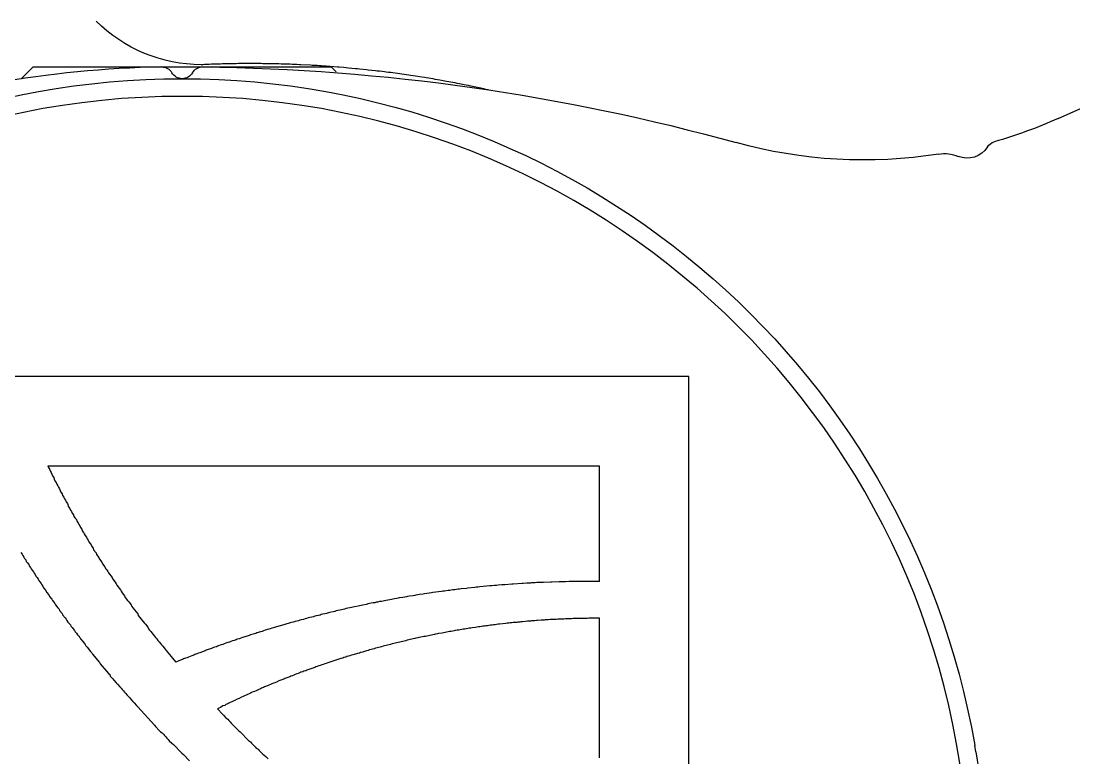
# Model space of a CAD drawing. Header units: millimetres. Extents: x -83618 to -12593, y -3271 to 55593.
# Drawn here: x -14522.22 to -14504.55, y -2836.88 to -2824.51 of the extents above; entities that cross this region are included whole.
import ezdxf

# ---------------------------------------------------------------- set-up
doc = ezdxf.new("R2010")
doc.units = ezdxf.units.MM

# ---------------------------------------------------------------- blocks, each defined once
blk = doc.blocks.new('ALUMINTECHNO-NEW-2AH67-ANKERS$3', base_point=(-108.517044, -515.146592))
at = {"color": 7, "linetype": 'Continuous'}
for p, q in [((-80.166977, -479.102097), (-72.01451, -460.839093)), ((-90.79714, -480.481188), (-90.681681, -480.500232)), ((-101.497141, -485.300181), (-84.49714, -485.300181)), ((-84.49714, -485.300181), (-84.49714, -502.300182)), ((-88.552034, -486.799756), (-90.896837, -486.799756)), ((-88.552221, -486.90637), (-88.553221, -486.92637)), ((-88.553221, -486.92637), (-88.553221, -486.97637)), ((-88.552221, -486.79637), (-88.552221, -486.90637)), ((-87.935221, -486.79637), (-87.935221, -486.82637)), ((-87.935221, -486.82637), (-87.934221, -486.85637)), ((-85.997118, -486.799756), (-87.934951, -486.799756)), ((-87.934221, -486.85637), (-87.934221, -487.05637)), ((-85.997118, -496.055376), (-85.997118, -486.799756)), ((-88.555221, -487.10637), (-88.557221, -487.16637)), ((-88.554221, -487.05637), (-88.555221, -487.08637)), ((-88.555221, -487.08637), (-88.555221, -487.10637)), ((-88.553221, -486.97637), (-88.554221, -487.00637)), ((-88.554221, -487.00637), (-88.554221, -487.05637)), ((-87.934221, -487.05637), (-87.935221, -487.08637)), ((-87.935221, -487.08637), (-87.935221, -487.16637)), ((-88.561221, -487.28637), (-88.563221, -487.34637)), ((-88.560221, -487.26637), (-88.561221, -487.28637)), ((-88.559221, -487.23637), (-88.560221, -487.26637)), ((-88.558221, -487.21637), (-88.559221, -487.23637)), ((-88.557221, -487.18637), (-88.558221, -487.21637)), ((-88.557221, -487.16637), (-88.557221, -487.18637)), ((-87.937221, -487.30637), (-87.939221, -487.36637)), ((-87.936221, -487.25637), (-87.937221, -487.28637)), ((-87.937221, -487.28637), (-87.937221, -487.30637)), ((-87.935221, -487.16637), (-87.936221, -487.19637)), ((-87.936221, -487.19637), (-87.936221, -487.25637)), ((-88.568221, -487.46637), (-88.569221, -487.49637)), ((-88.567221, -487.44637), (-88.568221, -487.46637)), ((-88.566221, -487.41637), (-88.567221, -487.44637)), ((-88.565221, -487.39637), (-88.566221, -487.41637)), ((-88.564221, -487.36637), (-88.565221, -487.39637)), ((-88.563221, -487.34637), (-88.564221, -487.36637)), ((-87.941221, -487.47637), (-87.945221, -487.59637)), ((-87.940221, -487.42637), (-87.941221, -487.44637)), ((-87.941221, -487.44637), (-87.941221, -487.47637)), ((-87.939221, -487.39637), (-87.940221, -487.42637)), ((-87.939221, -487.36637), (-87.939221, -487.39637)), ((-88.578221, -487.65637), (-88.580221, -487.67637)), ((-88.576221, -487.62637), (-88.578221, -487.65637)), ((-88.575221, -487.59637), (-88.576221, -487.62637)), ((-88.573221, -487.57637), (-88.575221, -487.59637)), ((-88.572221, -487.54637), (-88.573221, -487.57637)), ((-88.571221, -487.52637), (-88.572221, -487.54637)), ((-88.569221, -487.49637), (-88.571221, -487.52637)), ((-87.946221, -487.61637), (-87.950221, -487.73637)), ((-87.945221, -487.59637), (-87.946221, -487.61637)), ((-88.590221, -487.83637), (-88.592221, -487.85637)), ((-88.586221, -487.77637), (-88.590221, -487.83637)), ((-88.585221, -487.75637), (-88.586221, -487.77637)), ((-88.583221, -487.72637), (-88.585221, -487.75637)), ((-88.581221, -487.70637), (-88.583221, -487.72637)), ((-88.580221, -487.67637), (-88.581221, -487.70637)), ((-87.953221, -487.78637), (-87.955221, -487.84637)), ((-87.952221, -487.76637), (-87.953221, -487.78637)), ((-87.950221, -487.73637), (-87.952221, -487.76637)), ((-88.604221, -488.00637), (-88.606221, -488.03637)), ((-88.602221, -487.98637), (-88.604221, -488.00637)), ((-88.600221, -487.95637), (-88.602221, -487.98637)), ((-88.598221, -487.93637), (-88.600221, -487.95637)), ((-88.596221, -487.90637), (-88.598221, -487.93637)), ((-88.594221, -487.88637), (-88.596221, -487.90637)), ((-88.592221, -487.85637), (-88.594221, -487.88637)), ((-87.964221, -488.01637), (-87.968221, -488.07637)), ((-87.963221, -487.98637), (-87.964221, -488.01637)), ((-87.961221, -487.95637), (-87.963221, -487.98637)), ((-87.960221, -487.93637), (-87.961221, -487.95637)), ((-87.958221, -487.90637), (-87.960221, -487.93637)), ((-87.957221, -487.87637), (-87.958221, -487.90637)), ((-87.955221, -487.84637), (-87.957221, -487.87637)), ((-88.621221, -488.18637), (-88.623221, -488.21637)), ((-88.618221, -488.16637), (-88.621221, -488.18637)), ((-88.616221, -488.13637), (-88.618221, -488.16637)), ((-88.613221, -488.11637), (-88.616221, -488.13637)), ((-88.611221, -488.08637), (-88.613221, -488.11637)), ((-88.606221, -488.03637), (-88.611221, -488.08637)), ((-87.969221, -488.09637), (-87.979221, -488.24637)), ((-87.968221, -488.07637), (-87.969221, -488.09637)), ((-88.640221, -488.36637), (-88.651221, -488.47637)), ((-88.637221, -488.34637), (-88.640221, -488.36637)), ((-88.634221, -488.31637), (-88.637221, -488.34637)), ((-88.631221, -488.29637), (-88.634221, -488.31637)), ((-88.629221, -488.26637), (-88.631221, -488.29637)), ((-88.626221, -488.24637), (-88.629221, -488.26637)), ((-88.623221, -488.21637), (-88.626221, -488.24637)), ((-87.981221, -488.26637), (-87.989221, -488.38637)), ((-87.979221, -488.24637), (-87.981221, -488.26637)), ((-88.661221, -488.54637), (-88.664221, -488.57637)), ((-88.658221, -488.52637), (-88.661221, -488.54637)), ((-88.654221, -488.49637), (-88.658221, -488.52637)), ((-88.651221, -488.47637), (-88.654221, -488.49637)), ((-88.001221, -488.52637), (-88.003221, -488.55637)), ((-87.998221, -488.49637), (-88.001221, -488.52637)), ((-87.994221, -488.43637), (-87.998221, -488.49637)), ((-87.989221, -488.38637), (-87.994221, -488.43637)), ((-88.684221, -488.72637), (-88.688221, -488.75637)), ((-88.681221, -488.70637), (-88.684221, -488.72637)), ((-88.677221, -488.67637), (-88.681221, -488.70637)), ((-88.674221, -488.65637), (-88.677221, -488.67637)), ((-88.670221, -488.62637), (-88.674221, -488.65637)), ((-88.667221, -488.59637), (-88.670221, -488.62637)), ((-88.664221, -488.57637), (-88.667221, -488.59637)), ((-88.010221, -488.63637), (-88.027221, -488.80637)), ((-88.008221, -488.60637), (-88.010221, -488.63637)), ((-88.003221, -488.55637), (-88.008221, -488.60637)), ((-79.684221, -488.66637), (-79.676221, -488.70637)), ((-79.676221, -488.70637), (-79.668221, -488.73637)), ((-88.706221, -488.87637), (-88.714221, -488.93637)), ((-88.702221, -488.85637), (-88.706221, -488.87637)), ((-88.698221, -488.82637), (-88.702221, -488.85637)), ((-88.695221, -488.80637), (-88.698221, -488.82637)), ((-88.691221, -488.77637), (-88.695221, -488.80637)), ((-88.688221, -488.75637), (-88.691221, -488.77637)), ((-88.035221, -488.88637), (-88.047221, -489.00637)), ((-88.032221, -488.86637), (-88.035221, -488.88637)), ((-88.029221, -488.83637), (-88.032221, -488.86637)), ((-88.027221, -488.80637), (-88.029221, -488.83637)), ((-79.668221, -488.73637), (-79.652221, -488.81637)), ((-79.652221, -488.81637), (-79.644221, -488.84637)), ((-79.644221, -488.84637), (-79.628221, -488.92637)), ((-88.734221, -489.05637), (-88.738221, -489.08637)), ((-88.729221, -489.03637), (-88.734221, -489.05637)), ((-88.725221, -489.00637), (-88.729221, -489.03637)), ((-88.721221, -488.98637), (-88.725221, -489.00637)), ((-88.717221, -488.95637), (-88.721221, -488.98637)), ((-88.714221, -488.93637), (-88.717221, -488.95637)), ((-88.051221, -489.02637), (-88.060221, -489.11637)), ((-88.047221, -489.00637), (-88.051221, -489.02637)), ((-79.628221, -488.92637), (-79.621221, -488.95637)), ((-79.621221, -488.95637), (-79.613221, -488.99637)), ((-79.613221, -488.99637), (-79.606221, -489.03637)), ((-79.606221, -489.03637), (-79.598221, -489.06637)), ((-79.598221, -489.06637), (-79.584221, -489.14637)), ((-88.763221, -489.23637), (-88.768221, -489.26637)), ((-88.759221, -489.21637), (-88.763221, -489.23637)), ((-88.755221, -489.18637), (-88.759221, -489.21637)), ((-88.750221, -489.15637), (-88.755221, -489.18637)), ((-88.746221, -489.13637), (-88.750221, -489.15637)), ((-88.742221, -489.10637), (-88.746221, -489.13637)), ((-88.738221, -489.08637), (-88.742221, -489.10637)), ((-88.077221, -489.25637), (-88.081221, -489.28637)), ((-88.074221, -489.22637), (-88.077221, -489.25637)), ((-88.070221, -489.19637), (-88.074221, -489.22637)), ((-88.067221, -489.16637), (-88.070221, -489.19637)), ((-88.064221, -489.14637), (-88.067221, -489.16637)), ((-88.060221, -489.11637), (-88.064221, -489.14637)), ((-79.584221, -489.14637), (-79.576221, -489.18637)), ((-79.576221, -489.18637), (-79.569221, -489.21637)), ((-79.569221, -489.21637), (-79.555221, -489.29637)), ((-88.796221, -489.41637), (-88.800221, -489.43637)), ((-88.791221, -489.38637), (-88.796221, -489.41637)), ((-88.786221, -489.36637), (-88.791221, -489.38637)), ((-88.782221, -489.33637), (-88.786221, -489.36637)), ((-88.777221, -489.31637), (-88.782221, -489.33637)), ((-88.772221, -489.28637), (-88.777221, -489.31637)), ((-88.768221, -489.26637), (-88.772221, -489.28637)), ((-88.099221, -489.42637), (-88.103221, -489.44637)), ((-88.096221, -489.39637), (-88.099221, -489.42637)), ((-88.088221, -489.33637), (-88.096221, -489.39637)), ((-88.085221, -489.30637), (-88.088221, -489.33637)), ((-88.081221, -489.28637), (-88.085221, -489.30637)), ((-79.555221, -489.29637), (-79.548221, -489.32637)), ((-79.548221, -489.32637), (-79.542221, -489.36637)), ((-79.542221, -489.36637), (-79.528221, -489.44637)), ((-88.830221, -489.59637), (-88.835221, -489.61637)), ((-88.825221, -489.56637), (-88.830221, -489.59637)), ((-88.820221, -489.54637), (-88.825221, -489.56637)), ((-88.815221, -489.51637), (-88.820221, -489.54637)), ((-88.810221, -489.49637), (-88.815221, -489.51637)), ((-88.800221, -489.43637), (-88.810221, -489.49637)), ((-88.123221, -489.59637), (-88.127221, -489.61637)), ((-88.103221, -489.44637), (-88.123221, -489.59637)), ((-79.528221, -489.44637), (-79.522221, -489.47637)), ((-79.522221, -489.47637), (-79.515221, -489.51637)), ((-79.515221, -489.51637), (-79.509221, -489.55637)), ((-79.509221, -489.55637), (-79.502221, -489.58637)), ((-79.502221, -489.58637), (-79.484221, -489.70637)), ((-88.867221, -489.76637), (-88.872221, -489.79637)), ((-88.861221, -489.74637), (-88.867221, -489.76637)), ((-88.856221, -489.71637), (-88.861221, -489.74637)), ((-88.851221, -489.69637), (-88.856221, -489.71637)), ((-88.845221, -489.66637), (-88.851221, -489.69637)), ((-88.840221, -489.64637), (-88.845221, -489.66637)), ((-88.835221, -489.61637), (-88.840221, -489.64637)), ((-88.148221, -489.75637), (-88.156221, -489.81637)), ((-88.143221, -489.73637), (-88.148221, -489.75637)), ((-88.127221, -489.61637), (-88.143221, -489.73637)), ((-79.484221, -489.70637), (-79.478221, -489.73637)), ((-79.478221, -489.73637), (-79.466221, -489.81637)), ((-88.906221, -489.94637), (-88.911221, -489.97637)), ((-88.900221, -489.92637), (-88.906221, -489.94637)), ((-88.894221, -489.89637), (-88.900221, -489.92637)), ((-88.889221, -489.87637), (-88.894221, -489.89637)), ((-88.883221, -489.84637), (-88.889221, -489.87637)), ((-88.878221, -489.82637), (-88.883221, -489.84637)), ((-88.872221, -489.79637), (-88.878221, -489.82637)), ((-88.174221, -489.92637), (-88.184221, -489.98637)), ((-88.170221, -489.89637), (-88.174221, -489.92637)), ((-88.165221, -489.87637), (-88.170221, -489.89637)), ((-88.161221, -489.84637), (-88.165221, -489.87637)), ((-88.156221, -489.81637), (-88.161221, -489.84637)), ((-79.466221, -489.81637), (-79.460221, -489.84637)), ((-79.460221, -489.84637), (-79.454221, -489.88637)), ((-79.454221, -489.88637), (-79.449221, -489.92637)), ((-79.449221, -489.92637), (-79.443221, -489.96637)), ((-88.947221, -490.12637), (-88.953221, -490.14637)), ((-88.941221, -490.09637), (-88.947221, -490.12637)), ((-88.935221, -490.07637), (-88.941221, -490.09637)), ((-88.929221, -490.04637), (-88.935221, -490.07637)), ((-88.923221, -490.02637), (-88.929221, -490.04637)), ((-88.917221, -489.99637), (-88.923221, -490.02637)), ((-88.911221, -489.97637), (-88.917221, -489.99637)), ((-88.202221, -490.09637), (-88.212221, -490.15637)), ((-88.198221, -490.06637), (-88.202221, -490.09637)), ((-88.193221, -490.03637), (-88.198221, -490.06637)), ((-88.188221, -490.01637), (-88.193221, -490.03637)), ((-88.184221, -489.98637), (-88.188221, -490.01637)), ((-79.443221, -489.96637), (-79.438221, -489.99637)), ((-79.438221, -489.99637), (-79.432221, -490.03637)), ((-79.432221, -490.03637), (-79.422221, -490.11637)), ((-79.422221, -490.11637), (-79.416221, -490.14637)), ((-88.991221, -490.30637), (-88.997221, -490.32637)), ((-88.984221, -490.27637), (-88.991221, -490.30637)), ((-88.978221, -490.24637), (-88.984221, -490.27637)), ((-88.972221, -490.22637), (-88.978221, -490.24637)), ((-88.965221, -490.19637), (-88.972221, -490.22637)), ((-88.959221, -490.17637), (-88.965221, -490.19637)), ((-88.953221, -490.14637), (-88.959221, -490.17637)), ((-88.242221, -490.31637), (-88.248221, -490.34637)), ((-88.237221, -490.28637), (-88.242221, -490.31637)), ((-88.232221, -490.26637), (-88.237221, -490.28637)), ((-88.217221, -490.17637), (-88.232221, -490.26637)), ((-88.212221, -490.15637), (-88.217221, -490.17637)), ((-79.416221, -490.14637), (-79.401221, -490.26637)), ((-79.401221, -490.26637), (-79.396221, -490.29637)), ((-79.396221, -490.29637), (-79.392221, -490.33637)), ((-89.037221, -490.47637), (-89.043221, -490.50637)), ((-89.030221, -490.45637), (-89.037221, -490.47637)), ((-89.023221, -490.42637), (-89.030221, -490.45637)), ((-89.017221, -490.40637), (-89.023221, -490.42637)), ((-89.010221, -490.37637), (-89.017221, -490.40637)), ((-89.003221, -490.35637), (-89.010221, -490.37637)), ((-88.997221, -490.32637), (-89.003221, -490.35637)), ((-88.274221, -490.48637), (-88.280221, -490.51637)), ((-88.269221, -490.45637), (-88.274221, -490.48637)), ((-88.263221, -490.42637), (-88.269221, -490.45637)), ((-88.258221, -490.40637), (-88.263221, -490.42637)), ((-88.248221, -490.34637), (-88.258221, -490.40637)), ((-79.392221, -490.33637), (-79.387221, -490.37637)), ((-79.387221, -490.37637), (-79.382221, -490.40637)), ((-79.382221, -490.40637), (-79.378221, -490.44637)), ((-79.378221, -490.44637), (-79.373221, -490.48637)), ((-79.373221, -490.48637), (-79.369221, -490.52637)), ((-89.085221, -490.65637), (-89.092221, -490.67637)), ((-89.078221, -490.62637), (-89.085221, -490.65637)), ((-89.071221, -490.60637), (-89.078221, -490.62637)), ((-89.064221, -490.57637), (-89.071221, -490.60637)), ((-89.057221, -490.55637), (-89.064221, -490.57637)), ((-89.050221, -490.52637), (-89.057221, -490.55637)), ((-89.043221, -490.50637), (-89.050221, -490.52637)), ((-88.307221, -490.65637), (-88.313221, -490.68637)), ((-88.302221, -490.62637), (-88.307221, -490.65637)), ((-88.296221, -490.59637), (-88.302221, -490.62637)), ((-88.291221, -490.56637), (-88.296221, -490.59637)), ((-88.285221, -490.54637), (-88.291221, -490.56637)), ((-88.280221, -490.51637), (-88.285221, -490.54637)), ((-79.369221, -490.52637), (-79.364221, -490.55637)), ((-79.364221, -490.55637), (-79.352221, -490.67637)), ((-89.136221, -490.82637), (-89.143221, -490.85637)), ((-89.128221, -490.80637), (-89.136221, -490.82637)), ((-89.121221, -490.77637), (-89.128221, -490.80637)), ((-89.114221, -490.75637), (-89.121221, -490.77637)), ((-89.106221, -490.72637), (-89.114221, -490.75637)), ((-89.099221, -490.70637), (-89.106221, -490.72637)), ((-89.092221, -490.67637), (-89.099221, -490.70637)), ((-88.348221, -490.84637), (-88.360221, -490.90637)), ((-88.342221, -490.82637), (-88.348221, -490.84637)), ((-88.336221, -490.79637), (-88.342221, -490.82637)), ((-88.331221, -490.76637), (-88.336221, -490.79637)), ((-88.319221, -490.70637), (-88.331221, -490.76637)), ((-88.313221, -490.68637), (-88.319221, -490.70637)), ((-79.352221, -490.67637), (-79.348221, -490.70637)), ((-79.348221, -490.70637), (-79.336221, -490.82637)), ((-79.336221, -490.82637), (-79.332221, -490.85637)), ((-89.189221, -491.00637), (-89.196221, -491.03637)), ((-89.181221, -490.98637), (-89.189221, -491.00637)), ((-89.173221, -490.95637), (-89.181221, -490.98637)), ((-89.166221, -490.93637), (-89.173221, -490.95637)), ((-89.150221, -490.87637), (-89.166221, -490.93637)), ((-89.143221, -490.85637), (-89.150221, -490.87637)), ((-88.373221, -490.95637), (-88.391221, -491.04637)), ((-88.367221, -490.93637), (-88.373221, -490.95637)), ((-88.360221, -490.90637), (-88.367221, -490.93637)), ((-79.332221, -490.85637), (-79.329221, -490.89637)), ((-79.329221, -490.89637), (-79.318221, -491.00637)), ((-79.318221, -491.00637), (-79.315221, -491.04637)), ((-89.244221, -491.18637), (-89.252221, -491.20637)), ((-89.236221, -491.15637), (-89.244221, -491.18637)), ((-89.228221, -491.13637), (-89.236221, -491.15637)), ((-89.220221, -491.10637), (-89.228221, -491.13637)), ((-89.212221, -491.08637), (-89.220221, -491.10637)), ((-89.204221, -491.05637), (-89.212221, -491.08637)), ((-89.196221, -491.03637), (-89.204221, -491.05637)), ((-88.424221, -491.18637), (-88.430221, -491.21637)), ((-88.417221, -491.15637), (-88.424221, -491.18637)), ((-88.411221, -491.12637), (-88.417221, -491.15637)), ((-88.404221, -491.09637), (-88.411221, -491.12637)), ((-88.398221, -491.07637), (-88.404221, -491.09637)), ((-88.391221, -491.04637), (-88.398221, -491.07637)), ((-79.315221, -491.04637), (-79.311221, -491.08637)), ((-79.311221, -491.08637), (-79.305221, -491.16637)), ((-79.305221, -491.16637), (-79.302221, -491.19637)), ((-79.302221, -491.19637), (-79.293221, -491.31637)), ((-89.302221, -491.35637), (-89.310221, -491.38637)), ((-89.293221, -491.33637), (-89.302221, -491.35637)), ((-89.285221, -491.30637), (-89.293221, -491.33637)), ((-89.277221, -491.28637), (-89.285221, -491.30637)), ((-89.268221, -491.25637), (-89.277221, -491.28637)), ((-89.260221, -491.23637), (-89.268221, -491.25637)), ((-89.252221, -491.20637), (-89.260221, -491.23637)), ((-88.470221, -491.37637), (-88.491221, -491.46637)), ((-88.464221, -491.34637), (-88.470221, -491.37637)), ((-88.457221, -491.32637), (-88.464221, -491.34637)), ((-88.443221, -491.26637), (-88.457221, -491.32637)), ((-88.437221, -491.23637), (-88.443221, -491.26637)), ((-88.430221, -491.21637), (-88.437221, -491.23637)), ((-79.384667, -491.214944), (-79.29943, -491.300181)), ((-79.29943, -496.300181), (-79.29943, -491.300181)), ((-79.293221, -491.31637), (-79.291221, -491.34637)), ((-79.291221, -491.34637), (-79.288221, -491.38637)), ((-89.362221, -491.53637), (-89.370221, -491.55637)), ((-89.353221, -491.50637), (-89.362221, -491.53637)), ((-89.344221, -491.48637), (-89.353221, -491.50637)), ((-89.336221, -491.45637), (-89.344221, -491.48637)), ((-89.327221, -491.43637), (-89.336221, -491.45637)), ((-89.318221, -491.40637), (-89.327221, -491.43637)), ((-89.310221, -491.38637), (-89.318221, -491.40637)), ((-88.498221, -491.48637), (-88.519221, -491.57637)), ((-88.491221, -491.46637), (-88.498221, -491.48637)), ((-79.288221, -491.38637), (-79.286221, -491.42637)), ((-79.286221, -491.42637), (-79.283221, -491.46637)), ((-79.283221, -491.46637), (-79.281221, -491.49637)), ((-79.281221, -491.49637), (-79.278221, -491.53637)), ((-79.278221, -491.53637), (-79.274221, -491.61637)), ((-89.433221, -491.72637), (-89.442221, -491.75637)), ((-89.424221, -491.70637), (-89.433221, -491.72637)), ((-89.415221, -491.67637), (-89.424221, -491.70637)), ((-89.406221, -491.65637), (-89.415221, -491.67637)), ((-89.397221, -491.62637), (-89.406221, -491.65637)), ((-89.388221, -491.60637), (-89.397221, -491.62637)), ((-89.379221, -491.57637), (-89.388221, -491.60637)), ((-89.370221, -491.55637), (-89.379221, -491.57637)), ((-88.556221, -491.71637), (-88.563221, -491.73637)), ((-88.548221, -491.68637), (-88.556221, -491.71637)), ((-88.527221, -491.59637), (-88.548221, -491.68637)), ((-88.519221, -491.57637), (-88.527221, -491.59637)), ((-79.274221, -491.61637), (-79.272221, -491.64637)), ((-79.272221, -491.64637), (-79.264221, -491.80637)), ((-89.498221, -491.90637), (-89.507221, -491.92637)), ((-89.488221, -491.87637), (-89.498221, -491.90637)), ((-89.479221, -491.85637), (-89.488221, -491.87637)), ((-89.470221, -491.82637), (-89.479221, -491.85637)), ((-89.460221, -491.80637), (-89.470221, -491.82637)), ((-89.451221, -491.77637), (-89.460221, -491.80637)), ((-89.442221, -491.75637), (-89.451221, -491.77637)), ((-88.609221, -491.90637), (-88.616221, -491.93637)), ((-88.593221, -491.84637), (-88.609221, -491.90637)), ((-88.586221, -491.82637), (-88.593221, -491.84637)), ((-88.578221, -491.79637), (-88.586221, -491.82637)), ((-88.571221, -491.76637), (-88.578221, -491.79637)), ((-88.563221, -491.73637), (-88.571221, -491.76637)), ((-79.264221, -491.80637), (-79.262221, -491.83637)), ((-79.262221, -491.83637), (-79.261221, -491.87637)), ((-79.261221, -491.87637), (-79.259221, -491.91637)), ((-89.565221, -492.07637), (-89.574221, -492.09637)), ((-89.555221, -492.04637), (-89.565221, -492.07637)), ((-89.545221, -492.02637), (-89.555221, -492.04637)), ((-89.536221, -491.99637), (-89.545221, -492.02637)), ((-89.526221, -491.97637), (-89.536221, -491.99637)), ((-89.517221, -491.95637), (-89.526221, -491.97637)), ((-89.507221, -491.92637), (-89.517221, -491.95637)), ((-88.656221, -492.07637), (-88.664221, -492.09637)), ((-88.632221, -491.98637), (-88.656221, -492.07637)), ((-88.624221, -491.96637), (-88.632221, -491.98637)), ((-88.616221, -491.93637), (-88.624221, -491.96637)), ((-79.259221, -491.91637), (-79.258221, -491.95637)), ((-79.258221, -491.95637), (-79.256221, -491.98637)), ((-79.256221, -491.98637), (-79.253221, -492.10637)), ((-89.634221, -492.24637), (-89.644221, -492.26637)), ((-89.624221, -492.21637), (-89.634221, -492.24637)), ((-89.604221, -492.17637), (-89.624221, -492.21637)), ((-89.594221, -492.14637), (-89.604221, -492.17637)), ((-89.584221, -492.12637), (-89.594221, -492.14637)), ((-89.574221, -492.09637), (-89.584221, -492.12637)), ((-88.704221, -492.23637), (-88.712221, -492.26637)), ((-88.696221, -492.21637), (-88.704221, -492.23637)), ((-88.664221, -492.09637), (-88.696221, -492.21637)), ((-79.253221, -492.10637), (-79.251221, -492.13637)), ((-79.251221, -492.13637), (-79.250221, -492.17637)), ((-79.250221, -492.17637), (-79.250221, -492.21637)), ((-79.250221, -492.21637), (-79.248221, -492.29637)), ((-90.872221, -492.39637), (-90.912221, -492.35637)), ((-90.852221, -492.42637), (-90.872221, -492.39637)), ((-90.832221, -492.44637), (-90.852221, -492.42637)), ((-89.716221, -492.43637), (-89.726221, -492.46637)), ((-89.705221, -492.41637), (-89.716221, -492.43637)), ((-89.695221, -492.38637), (-89.705221, -492.41637)), ((-89.685221, -492.36637), (-89.695221, -492.38637)), ((-89.674221, -492.34637), (-89.685221, -492.36637)), ((-89.664221, -492.31637), (-89.674221, -492.34637)), ((-89.654221, -492.29637), (-89.664221, -492.31637)), ((-89.644221, -492.26637), (-89.654221, -492.29637)), ((-88.763221, -492.43637), (-88.772221, -492.45637)), ((-88.754221, -492.40637), (-88.763221, -492.43637)), ((-88.738221, -492.34637), (-88.754221, -492.40637)), ((-88.729221, -492.32637), (-88.738221, -492.34637)), ((-88.721221, -492.29637), (-88.729221, -492.32637)), ((-88.712221, -492.26637), (-88.721221, -492.29637)), ((-79.248221, -492.29637), (-79.247221, -492.32637)), ((-79.247221, -492.32637), (-79.247221, -492.36637)), ((-79.247221, -492.36637), (-79.246221, -492.40637)), ((-79.246221, -492.40637), (-79.246221, -492.44637)), ((-90.811221, -492.46637), (-90.832221, -492.44637)), ((-90.771221, -492.50637), (-90.811221, -492.46637)), ((-90.750221, -492.52637), (-90.771221, -492.50637)), ((-90.730221, -492.55637), (-90.750221, -492.52637)), ((-90.709221, -492.57637), (-90.730221, -492.55637)), ((-90.689221, -492.59637), (-90.709221, -492.57637)), ((-90.647221, -492.63637), (-90.689221, -492.59637)), ((-89.790221, -492.60637), (-89.801221, -492.63637)), ((-89.779221, -492.58637), (-89.790221, -492.60637)), ((-89.768221, -492.55637), (-89.779221, -492.58637)), ((-89.758221, -492.53637), (-89.768221, -492.55637)), ((-89.747221, -492.51637), (-89.758221, -492.53637)), ((-89.737221, -492.48637), (-89.747221, -492.51637)), ((-89.726221, -492.46637), (-89.737221, -492.48637)), ((-88.806221, -492.56637), (-88.833221, -492.65637)), ((-88.798221, -492.54637), (-88.806221, -492.56637)), ((-88.780221, -492.48637), (-88.798221, -492.54637)), ((-88.772221, -492.45637), (-88.780221, -492.48637)), ((-79.246221, -492.44637), (-79.245221, -492.47637)), ((-79.245221, -492.47637), (-79.245221, -492.55637)), ((-79.245221, -492.55637), (-79.244221, -492.59637)), ((-79.244221, -492.59637), (-79.244221, -492.70637)), ((-90.627221, -492.65637), (-90.647221, -492.63637)), ((-90.606221, -492.68637), (-90.627221, -492.65637)), ((-90.459221, -492.82637), (-90.606221, -492.68637)), ((-89.866221, -492.77637), (-89.877221, -492.80637)), ((-89.855221, -492.75637), (-89.866221, -492.77637)), ((-89.844221, -492.72637), (-89.855221, -492.75637)), ((-89.833221, -492.70637), (-89.844221, -492.72637)), ((-89.822221, -492.67637), (-89.833221, -492.70637)), ((-89.811221, -492.65637), (-89.822221, -492.67637)), ((-89.801221, -492.63637), (-89.811221, -492.65637)), ((-88.878221, -492.78637), (-88.896221, -492.84637)), ((-88.869221, -492.76637), (-88.878221, -492.78637)), ((-88.842221, -492.67637), (-88.869221, -492.76637)), ((-88.833221, -492.65637), (-88.842221, -492.67637)), ((-79.244221, -492.70637), (-79.245221, -492.74637)), ((-79.245221, -492.74637), (-79.245221, -492.85637)), ((-90.438221, -492.85637), (-90.459221, -492.82637)), ((-90.375221, -492.91637), (-90.438221, -492.85637)), ((-90.353221, -492.93637), (-90.375221, -492.91637)), ((-90.311221, -492.97637), (-90.353221, -492.93637)), ((-89.956221, -492.96637), (-89.967221, -492.99637)), ((-89.945221, -492.94637), (-89.956221, -492.96637)), ((-89.933221, -492.91637), (-89.945221, -492.94637)), ((-89.911221, -492.87637), (-89.933221, -492.91637)), ((-89.899221, -492.84637), (-89.911221, -492.87637)), ((-89.877221, -492.80637), (-89.899221, -492.84637)), ((-88.934221, -492.95637), (-88.943221, -492.98637)), ((-88.924221, -492.92637), (-88.934221, -492.95637)), ((-88.915221, -492.89637), (-88.924221, -492.92637)), ((-88.906221, -492.87637), (-88.915221, -492.89637)), ((-88.896221, -492.84637), (-88.906221, -492.87637)), ((-79.247221, -492.96637), (-79.249221, -493.04637)), ((-79.246221, -492.93637), (-79.247221, -492.96637)), ((-79.245221, -492.85637), (-79.246221, -492.89637)), ((-79.246221, -492.89637), (-79.246221, -492.93637)), ((-90.289221, -492.99637), (-90.311221, -492.97637)), ((-90.268221, -493.01637), (-90.289221, -492.99637)), ((-90.246221, -493.03637), (-90.268221, -493.01637)), ((-90.225221, -493.06637), (-90.246221, -493.03637)), ((-90.181221, -493.10637), (-90.225221, -493.06637)), ((-90.160221, -493.12637), (-90.181221, -493.10637)), ((-90.072221, -493.20637), (-90.160221, -493.12637)), ((-90.025221, -493.11637), (-90.049221, -493.15637)), ((-90.014221, -493.08637), (-90.025221, -493.11637)), ((-90.002221, -493.06637), (-90.014221, -493.08637)), ((-89.990221, -493.03637), (-90.002221, -493.06637)), ((-89.979221, -493.01637), (-89.990221, -493.03637)), ((-89.967221, -492.99637), (-89.979221, -493.01637)), ((-88.991221, -493.11637), (-89.000221, -493.14637)), ((-88.981221, -493.09637), (-88.991221, -493.11637)), ((-88.971221, -493.06637), (-88.981221, -493.09637)), ((-88.962221, -493.03637), (-88.971221, -493.06637)), ((-88.952221, -493.00637), (-88.962221, -493.03637)), ((-88.943221, -492.98637), (-88.952221, -493.00637)), ((-79.250221, -493.12637), (-79.251221, -493.15637)), ((-79.249221, -493.08637), (-79.250221, -493.12637)), ((-79.249221, -493.04637), (-79.249221, -493.08637)), ((-90.061221, -493.18637), (-90.072221, -493.20637)), ((-90.049221, -493.15637), (-90.061221, -493.18637)), ((-89.059221, -493.30637), (-89.089221, -493.39637)), ((-89.049221, -493.28637), (-89.059221, -493.30637)), ((-89.040221, -493.25637), (-89.049221, -493.28637)), ((-89.030221, -493.22637), (-89.040221, -493.25637)), ((-89.020221, -493.20637), (-89.030221, -493.22637)), ((-89.000221, -493.14637), (-89.020221, -493.20637)), ((-79.256221, -493.30637), (-79.258221, -493.34637)), ((-79.255221, -493.27637), (-79.256221, -493.30637)), ((-79.254221, -493.23637), (-79.255221, -493.27637)), ((-79.252221, -493.19637), (-79.254221, -493.23637)), ((-79.251221, -493.15637), (-79.252221, -493.19637)), ((-89.100221, -493.41637), (-89.130221, -493.50637)), ((-89.089221, -493.39637), (-89.100221, -493.41637)), ((-79.262389, -493.478069), (-79.262389, -493.461672)), ((-79.261221, -493.42637), (-79.262221, -493.46637)), ((-79.259221, -493.38637), (-79.261221, -493.42637)), ((-79.258221, -493.34637), (-79.259221, -493.38637)), ((-89.192221, -493.66637), (-89.203221, -493.69637)), ((-89.182221, -493.63637), (-89.192221, -493.66637)), ((-89.171221, -493.60637), (-89.182221, -493.63637)), ((-89.161221, -493.58637), (-89.171221, -493.60637)), ((-89.151221, -493.55637), (-89.161221, -493.58637)), ((-89.140221, -493.52637), (-89.151221, -493.55637)), ((-89.130221, -493.50637), (-89.140221, -493.52637)), ((-90.839221, -493.77637), (-90.944221, -493.67637)), ((-90.818221, -493.80637), (-90.839221, -493.77637)), ((-90.671221, -493.94637), (-90.818221, -493.80637)), ((-89.256221, -493.82637), (-89.267221, -493.85637)), ((-89.246221, -493.79637), (-89.256221, -493.82637)), ((-89.235221, -493.77637), (-89.246221, -493.79637)), ((-89.224221, -493.74637), (-89.235221, -493.77637)), ((-89.214221, -493.71637), (-89.224221, -493.74637)), ((-89.203221, -493.69637), (-89.214221, -493.71637)), ((-90.649221, -493.97637), (-90.671221, -493.94637)), ((-90.607221, -494.01637), (-90.649221, -493.97637)), ((-90.585221, -494.03637), (-90.607221, -494.01637)), ((-89.278221, -493.87637), (-89.289221, -493.90637)), ((-89.217221, -493.96637), (-89.289221, -493.90637)), ((-89.267221, -493.85637), (-89.278221, -493.87637)), ((-89.192221, -493.98637), (-89.217221, -493.96637)), ((-89.096221, -494.06637), (-89.192221, -493.98637)), ((-90.564221, -494.05637), (-90.585221, -494.03637)), ((-90.542221, -494.07637), (-90.564221, -494.05637)), ((-90.521221, -494.09637), (-90.542221, -494.07637)), ((-90.499221, -494.11637), (-90.521221, -494.09637)), ((-90.478221, -494.13637), (-90.499221, -494.11637)), ((-90.456221, -494.16637), (-90.478221, -494.13637)), ((-90.435221, -494.18637), (-90.456221, -494.16637)), ((-90.369221, -494.24637), (-90.435221, -494.18637)), ((-89.071221, -494.08637), (-89.096221, -494.06637)), ((-89.023221, -494.12637), (-89.071221, -494.08637)), ((-88.998221, -494.14637), (-89.023221, -494.12637)), ((-88.974221, -494.16637), (-88.998221, -494.14637)), ((-88.949221, -494.18637), (-88.974221, -494.16637)), ((-88.925221, -494.20637), (-88.949221, -494.18637)), ((-79.300221, -494.14637), (-79.305221, -494.32637)), ((-90.348221, -494.26637), (-90.369221, -494.24637)), ((-90.040221, -494.54637), (-90.348221, -494.26637)), ((-88.900221, -494.22637), (-88.925221, -494.20637)), ((-88.876221, -494.24637), (-88.900221, -494.22637)), ((-88.851221, -494.26637), (-88.876221, -494.24637)), ((-88.827221, -494.28637), (-88.851221, -494.26637)), ((-88.777221, -494.32637), (-88.827221, -494.28637)), ((-88.753221, -494.34637), (-88.777221, -494.32637)), ((-88.728221, -494.36637), (-88.753221, -494.34637)), ((-88.703221, -494.37637), (-88.728221, -494.36637)), ((-88.653221, -494.41637), (-88.703221, -494.37637)), ((-79.305221, -494.32637), (-79.311221, -494.50637)), ((-90.017221, -494.56637), (-90.040221, -494.54637)), ((-88.629221, -494.43637), (-88.653221, -494.41637)), ((-88.504221, -494.53637), (-88.629221, -494.43637)), ((-88.479221, -494.54637), (-88.504221, -494.53637)), ((-88.379221, -494.62637), (-88.479221, -494.54637)), ((-79.311221, -494.50637), (-79.318221, -494.67637)), ((-89.973221, -494.60637), (-90.017221, -494.56637)), ((-89.950221, -494.62637), (-89.973221, -494.60637)), ((-89.906221, -494.66637), (-89.950221, -494.62637)), ((-89.883221, -494.68637), (-89.906221, -494.66637)), ((-89.839221, -494.72637), (-89.883221, -494.68637)), ((-89.816221, -494.74637), (-89.839221, -494.72637)), ((-88.353221, -494.64637), (-88.379221, -494.62637)), ((-88.328221, -494.65637), (-88.353221, -494.64637)), ((-88.278221, -494.69637), (-88.328221, -494.65637)), ((-88.252221, -494.71637), (-88.278221, -494.69637)), ((-88.202221, -494.75637), (-88.252221, -494.71637)), ((-79.318221, -494.67637), (-79.328221, -494.85637)), ((-89.794221, -494.76637), (-89.816221, -494.74637)), ((-89.771221, -494.78637), (-89.794221, -494.76637)), ((-89.749221, -494.80637), (-89.771221, -494.78637)), ((-89.726221, -494.82637), (-89.749221, -494.80637)), ((-89.704221, -494.84637), (-89.726221, -494.82637)), ((-89.658221, -494.88637), (-89.704221, -494.84637)), ((-89.636221, -494.90637), (-89.658221, -494.88637)), ((-89.590221, -494.94637), (-89.636221, -494.90637)), ((-88.176221, -494.76637), (-88.202221, -494.75637)), ((-88.126221, -494.80637), (-88.176221, -494.76637)), ((-88.100221, -494.82637), (-88.126221, -494.80637)), ((-88.075221, -494.83637), (-88.100221, -494.82637)), ((-88.049221, -494.85637), (-88.075221, -494.83637)), ((-88.024221, -494.87637), (-88.049221, -494.85637)), ((-87.998221, -494.89637), (-88.024221, -494.87637)), ((-87.972221, -494.90637), (-87.998221, -494.89637)), ((-87.947221, -494.92637), (-87.972221, -494.90637)), ((-79.328221, -494.85637), (-79.339221, -495.03637)), ((-89.568221, -494.96637), (-89.590221, -494.94637)), ((-89.522221, -495.00637), (-89.568221, -494.96637)), ((-89.499221, -495.01637), (-89.522221, -495.00637)), ((-89.477221, -495.03637), (-89.499221, -495.01637)), ((-89.316221, -495.17637), (-89.477221, -495.03637)), ((-87.895221, -494.96637), (-87.947221, -494.92637)), ((-87.870221, -494.97637), (-87.895221, -494.96637)), ((-87.792221, -495.03637), (-87.870221, -494.97637)), ((-87.766221, -495.04637), (-87.792221, -495.03637)), ((-87.741221, -495.06637), (-87.766221, -495.04637)), ((-87.715221, -495.08637), (-87.741221, -495.06637)), ((-87.689221, -495.09637), (-87.715221, -495.08637)), ((-79.339221, -495.03637), (-79.352221, -495.20637)), ((-89.293221, -495.18637), (-89.316221, -495.17637)), ((-89.155221, -495.30637), (-89.293221, -495.18637)), ((-87.637221, -495.13637), (-87.689221, -495.09637)), ((-87.611221, -495.14637), (-87.637221, -495.13637)), ((-87.559221, -495.18637), (-87.611221, -495.14637)), ((-87.532221, -495.19637), (-87.559221, -495.18637)), ((-87.480221, -495.23637), (-87.532221, -495.19637)), ((-87.454221, -495.24637), (-87.480221, -495.23637)), ((-87.402221, -495.28637), (-87.454221, -495.24637)), ((-79.352221, -495.20637), (-79.367221, -495.38637)), ((-89.132221, -495.31637), (-89.155221, -495.30637)), ((-89.108221, -495.33637), (-89.132221, -495.31637)), ((-89.039221, -495.39637), (-89.108221, -495.33637)), ((-89.015221, -495.41637), (-89.039221, -495.39637)), ((-88.992221, -495.42637), (-89.015221, -495.41637)), ((-88.969221, -495.44637), (-88.992221, -495.42637)), ((-87.375221, -495.29637), (-87.402221, -495.28637)), ((-87.349221, -495.31637), (-87.375221, -495.29637)), ((-87.323221, -495.32637), (-87.349221, -495.31637)), ((-87.296221, -495.34637), (-87.323221, -495.32637)), ((-87.270221, -495.36637), (-87.296221, -495.34637)), ((-87.243221, -495.37637), (-87.270221, -495.36637)), ((-87.217221, -495.39637), (-87.243221, -495.37637)), ((-87.190221, -495.40637), (-87.217221, -495.39637)), ((-87.164221, -495.42637), (-87.190221, -495.40637)), ((-87.137221, -495.44637), (-87.164221, -495.42637)), ((-79.367221, -495.38637), (-79.383221, -495.55637)), ((-88.945221, -495.46637), (-88.969221, -495.44637)), ((-88.899221, -495.50637), (-88.945221, -495.46637)), ((-88.875221, -495.51637), (-88.899221, -495.50637)), ((-88.852221, -495.53637), (-88.875221, -495.51637)), ((-88.828221, -495.55637), (-88.852221, -495.53637)), ((-88.805221, -495.57637), (-88.828221, -495.55637)), ((-88.781221, -495.59637), (-88.805221, -495.57637)), ((-88.758221, -495.60637), (-88.781221, -495.59637)), ((-88.710221, -495.64637), (-88.758221, -495.60637)), ((-87.111221, -495.45637), (-87.137221, -495.44637)), ((-87.084221, -495.47637), (-87.111221, -495.45637)), ((-87.058221, -495.48637), (-87.084221, -495.47637)), ((-87.031221, -495.50637), (-87.058221, -495.48637)), ((-87.004221, -495.51637), (-87.031221, -495.50637)), ((-86.978221, -495.53637), (-87.004221, -495.51637)), ((-86.951221, -495.54637), (-86.978221, -495.53637)), ((-86.924221, -495.56637), (-86.951221, -495.54637)), ((-86.897221, -495.57637), (-86.924221, -495.56637)), ((-86.870221, -495.59637), (-86.897221, -495.57637)), ((-86.844221, -495.61637), (-86.870221, -495.59637)), ((-86.817221, -495.62637), (-86.844221, -495.61637)), ((-79.383221, -495.55637), (-79.401221, -495.73637)), ((-88.687221, -495.66637), (-88.710221, -495.64637)), ((-88.663221, -495.67637), (-88.687221, -495.66637)), ((-88.639221, -495.69637), (-88.663221, -495.67637)), ((-88.616221, -495.71637), (-88.639221, -495.69637)), ((-88.592221, -495.73637), (-88.616221, -495.71637)), ((-88.568221, -495.74637), (-88.592221, -495.73637)), ((-88.545221, -495.76637), (-88.568221, -495.74637)), ((-88.497221, -495.80637), (-88.545221, -495.76637)), ((-86.790221, -495.64637), (-86.817221, -495.62637)), ((-86.763221, -495.65637), (-86.790221, -495.64637)), ((-86.736221, -495.67637), (-86.763221, -495.65637)), ((-86.709221, -495.68637), (-86.736221, -495.67637)), ((-86.682221, -495.70637), (-86.709221, -495.68637)), ((-86.628221, -495.72637), (-86.682221, -495.70637)), ((-86.601221, -495.74637), (-86.628221, -495.72637)), ((-86.573221, -495.75637), (-86.601221, -495.74637)), ((-86.546221, -495.77637), (-86.573221, -495.75637)), ((-86.519221, -495.78637), (-86.546221, -495.77637)), ((-86.492221, -495.80637), (-86.519221, -495.78637)), ((-79.401221, -495.73637), (-79.421221, -495.90637)), ((-88.473221, -495.81637), (-88.497221, -495.80637)), ((-88.425221, -495.85637), (-88.473221, -495.81637)), ((-88.401221, -495.86637), (-88.425221, -495.85637)), ((-88.378221, -495.88637), (-88.401221, -495.86637)), ((-88.330221, -495.92637), (-88.378221, -495.88637)), ((-88.306221, -495.93637), (-88.330221, -495.92637)), ((-88.282221, -495.95637), (-88.306221, -495.93637)), ((-88.257221, -495.97637), (-88.282221, -495.95637)), ((-86.465221, -495.81637), (-86.492221, -495.80637)), ((-86.437221, -495.83637), (-86.465221, -495.81637)), ((-86.383221, -495.85637), (-86.437221, -495.83637)), ((-86.355221, -495.87637), (-86.383221, -495.85637)), ((-86.328221, -495.88637), (-86.355221, -495.87637)), ((-86.300221, -495.90637), (-86.328221, -495.88637)), ((-86.273221, -495.91637), (-86.300221, -495.90637)), ((-86.245221, -495.93637), (-86.273221, -495.91637)), ((-86.218221, -495.94637), (-86.245221, -495.93637)), ((-86.190221, -495.95637), (-86.218221, -495.94637)), ((-86.163221, -495.97637), (-86.190221, -495.95637)), ((-79.421221, -495.90637), (-79.443221, -496.08637)), ((-88.233221, -495.98637), (-88.257221, -495.97637)), ((-88.185221, -496.02637), (-88.233221, -495.98637)), ((-88.161221, -496.03637), (-88.185221, -496.02637)), ((-88.113221, -496.07637), (-88.161221, -496.03637)), ((-88.088221, -496.08637), (-88.113221, -496.07637)), ((-88.040221, -496.12637), (-88.088221, -496.08637)), ((-88.016221, -496.13637), (-88.040221, -496.12637)), ((-87.991221, -496.15637), (-88.016221, -496.13637)), ((-86.135221, -495.98637), (-86.163221, -495.97637)), ((-86.108221, -495.99637), (-86.135221, -495.98637)), ((-86.080221, -496.01637), (-86.108221, -495.99637)), ((-86.052221, -496.02637), (-86.080221, -496.01637)), ((-86.025221, -496.04637), (-86.052221, -496.02637)), ((-85.997221, -496.05637), (-86.025221, -496.04637)), ((-79.443221, -496.08637), (-79.466221, -496.25637)), ((-87.967221, -496.16637), (-87.991221, -496.15637)), ((-87.943221, -496.18637), (-87.967221, -496.16637)), ((-87.918221, -496.20637), (-87.943221, -496.18637)), ((-87.894221, -496.21637), (-87.918221, -496.20637)), ((-87.869221, -496.23637), (-87.894221, -496.21637)), ((-87.845221, -496.25637), (-87.869221, -496.23637)), ((-87.820221, -496.26637), (-87.845221, -496.25637)), ((-87.796221, -496.28637), (-87.820221, -496.26637)), ((-87.771221, -496.29637), (-87.796221, -496.28637)), ((-87.747221, -496.31637), (-87.771221, -496.29637)), ((-87.722221, -496.33637), (-87.747221, -496.31637)), ((-79.29943, -496.300181), (-79.501093, -496.501844)), ((-79.466221, -496.25637), (-79.491221, -496.43637)), ((-87.698221, -496.34637), (-87.722221, -496.33637)), ((-87.673221, -496.36637), (-87.698221, -496.34637)), ((-87.648221, -496.37637), (-87.673221, -496.36637)), ((-87.624221, -496.39637), (-87.648221, -496.37637)), ((-87.599221, -496.41637), (-87.624221, -496.39637)), ((-87.574221, -496.42637), (-87.599221, -496.41637)), ((-87.550221, -496.44637), (-87.574221, -496.42637)), ((-87.525221, -496.45637), (-87.550221, -496.44637)), ((-87.500221, -496.47637), (-87.525221, -496.45637)), ((-87.475221, -496.48637), (-87.500221, -496.47637)), ((-87.450221, -496.50637), (-87.475221, -496.48637)), ((-79.491221, -496.43637), (-79.518221, -496.60637))]:
    blk.add_line(p, q, dxfattribs=at)
blk.add_circle((-92.99714, -493.800181), 13.203125, dxfattribs=at)
for centre, radius, start, end in [((-150.876288, -438.492436), 63.688507, 317.606974, 358.101977), ((-72.861775, -482.363083), 8, 155.944377, 164.103334), ((-80.748185, -480.117076), 0.2, 301.856841, 344.103334), ((-92.99714, -493.800181), 13.499466, 80.620706, 99.379294), ((-80.431506, -480.626698), 0.4, 121.856841, 202.588468), ((-92.99714, -493.800181), 13.5, 279.875944, 80.124056), ((-81.354793, -481.010808), 0.6, 350.95319, 22.588468), ((-72.861775, -482.363083), 8, 170.95319, 195.503944), ((-114.297094, -493.857186), 35, 0.662028, 15.503944), ((-79.499417, -493.455096), 0.2, 300.377265, 0.662028), ((-76.762389, -493.478069), 2.5, 180, 225), ((-79.29714, -493.800181), 0.2, 120.377265, 239.447967), ((-79.500469, -494.144649), 0.2, 358.892814, 59.447967)]:
    blk.add_arc(centre, radius, start, end, dxfattribs=at)

msp = doc.modelspace()

# ---------------------------------------------------------------- block references
at = {"color": 7, "extrusion": (0, 0, -1), "rotation": 90}
msp.add_blockref('ALUMINTECHNO-NEW-2AH67-ANKERS$3', (14540.86403, -2854.49641), dxfattribs=at)

doc.saveas('drawing.dxf')
